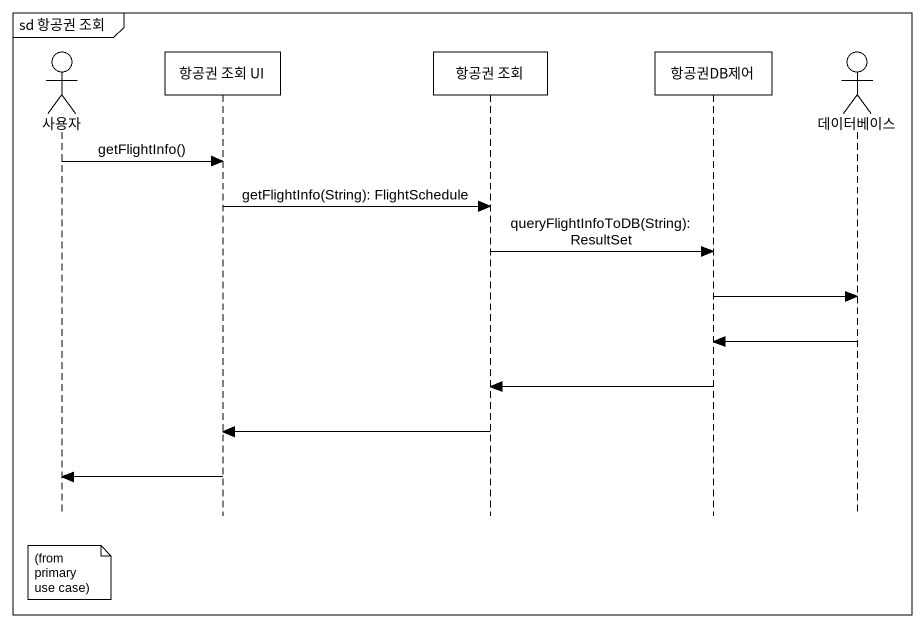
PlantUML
@startuml
mainframe sd 항공권 조회
hide footbox
actor 사용자
participant "항공권 조회 UI" as 항공권_조회_UI
participant "항공권 조회" as 항공권_조회
participant 항공권DB제어
actor 데이터베이스

사용자 -> 항공권_조회_UI : getFlightInfo()
항공권_조회_UI -> 항공권_조회 : getFlightInfo(String): FlightSchedule
항공권_조회 -> 항공권DB제어 : queryFlightInfoToDB(String): ResultSet
항공권DB제어 -> 데이터베이스
데이터베이스 -> 항공권DB제어
항공권DB제어 -> 항공권_조회
항공권_조회 -> 항공권_조회_UI
항공권_조회_UI -> 사용자
note over 사용자 : (from primary use case)
@enduml
